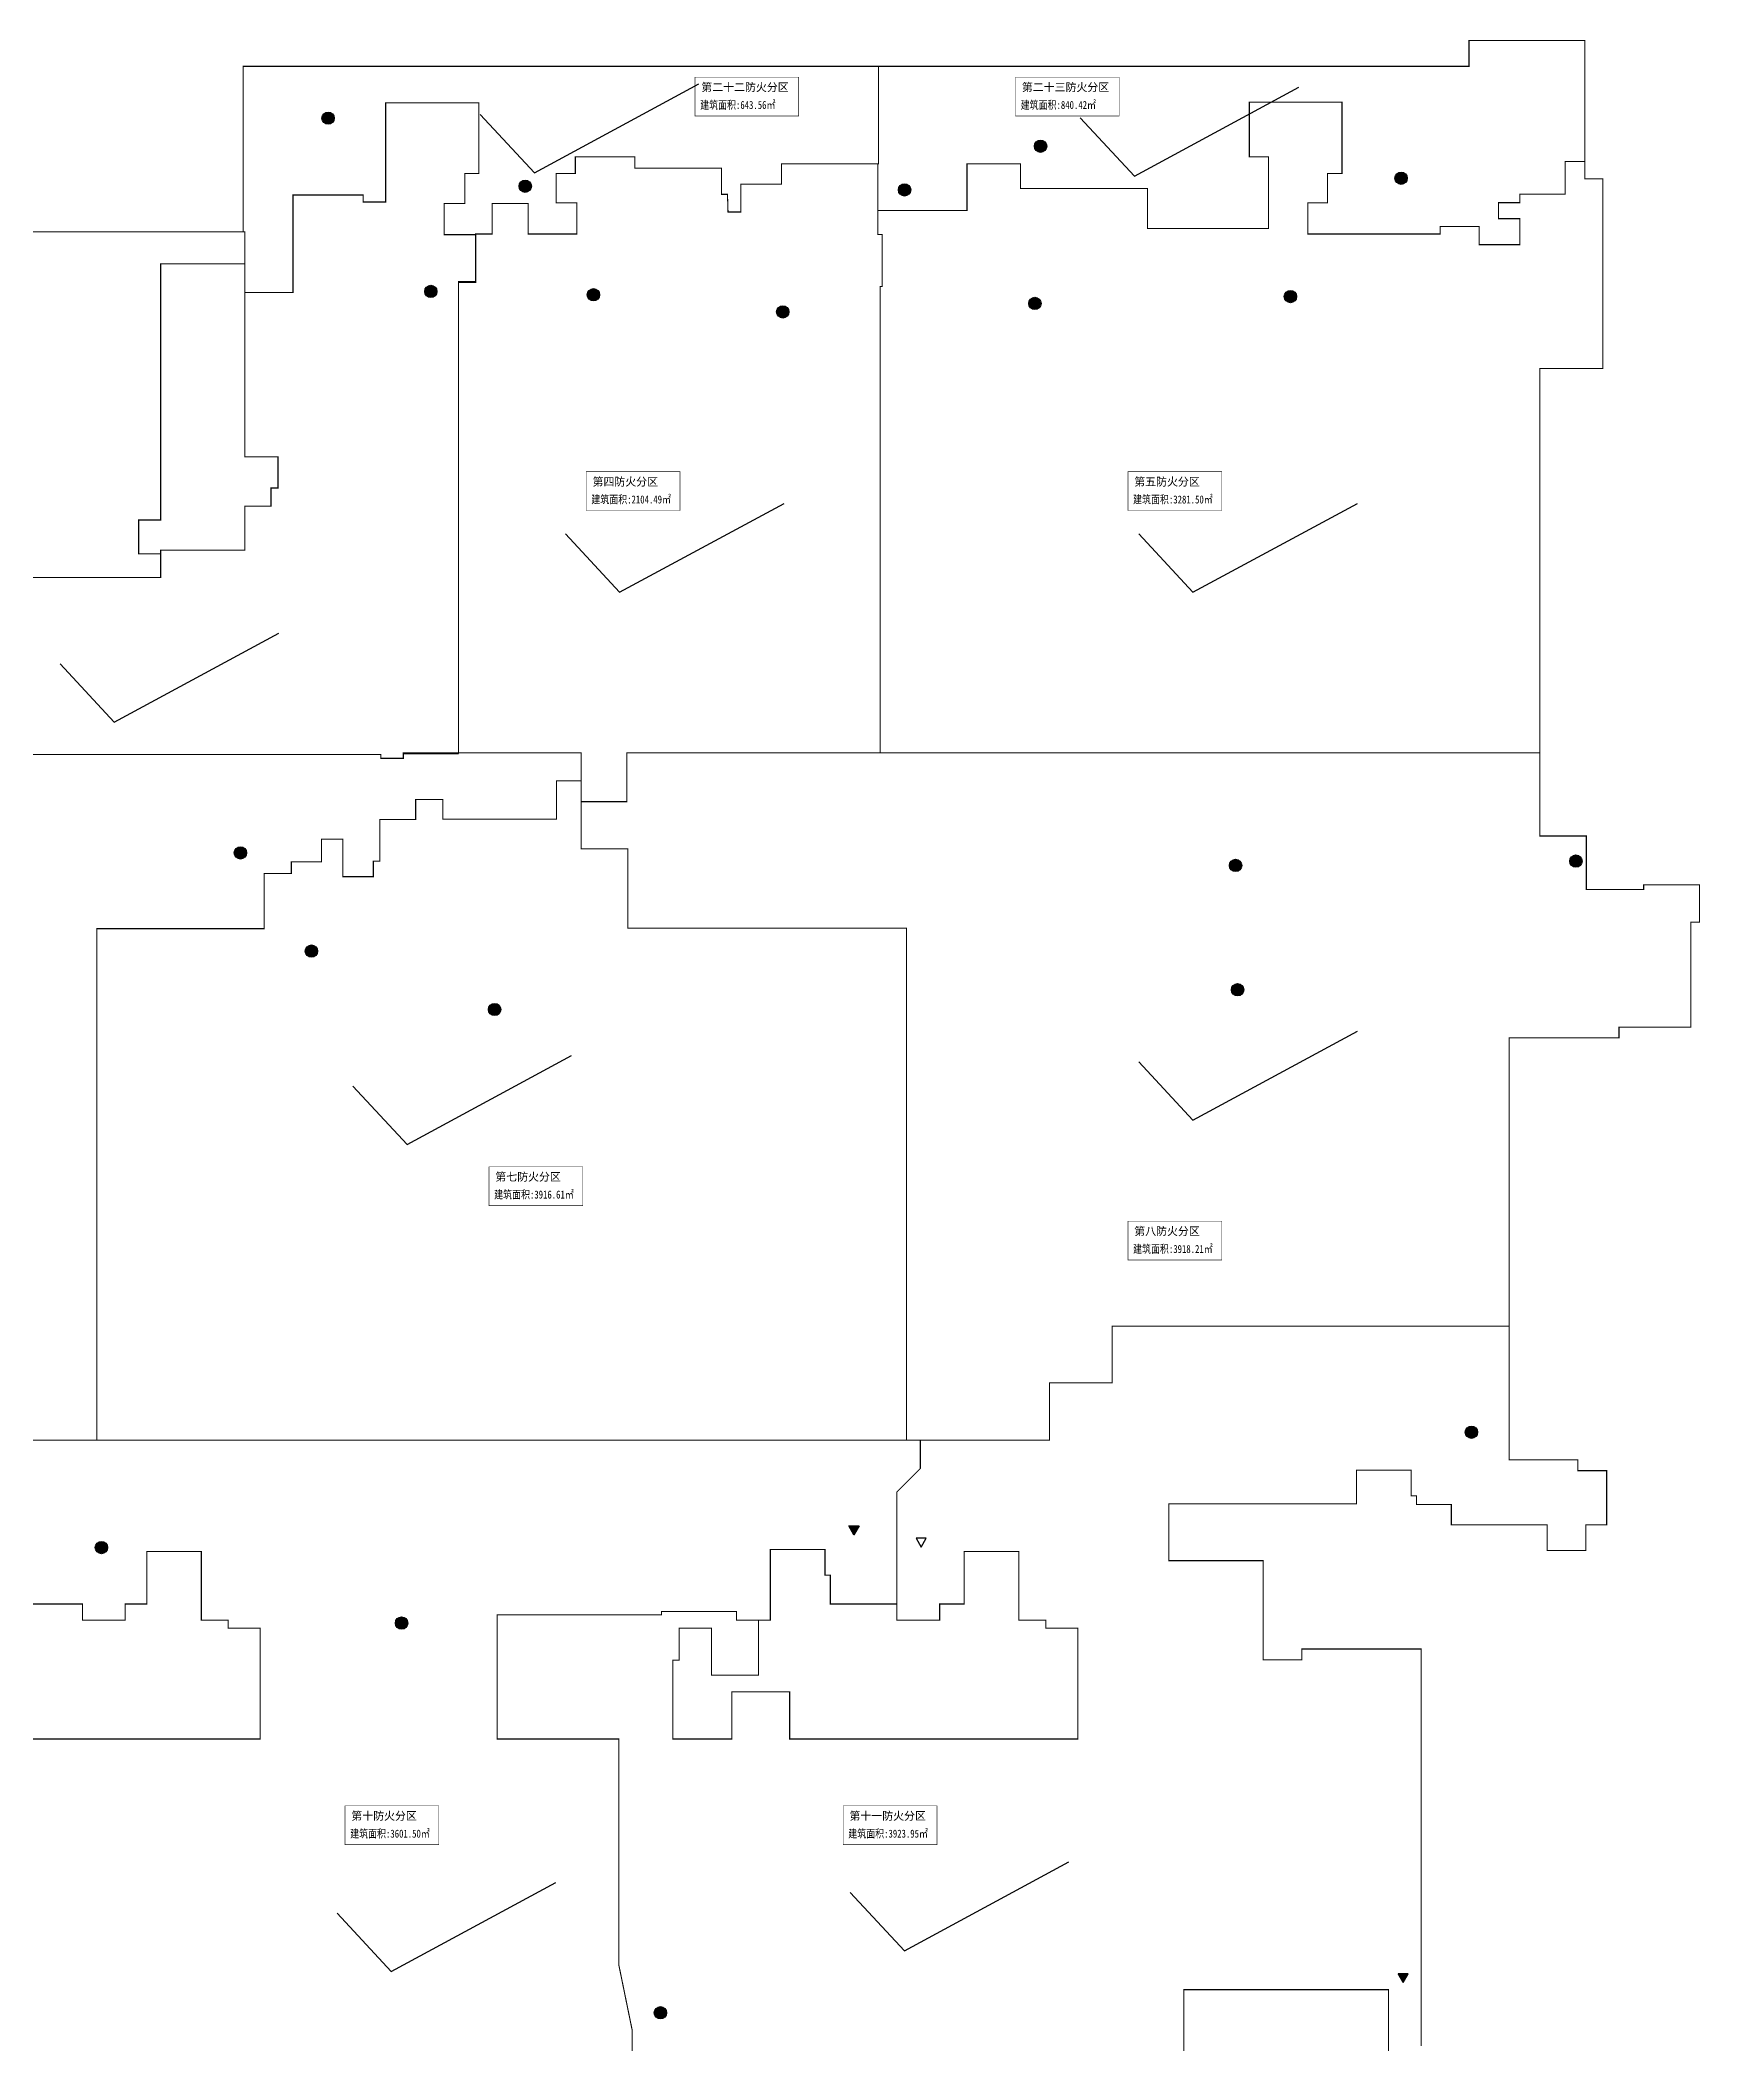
# Model space of a CAD drawing. Extents: x 369444 to 684549, y -549309 to 575337.
# Drawn here: x 489895 to 644795, y -328024 to -140959 of the extents above; entities that cross this region are included whole.
import ezdxf

# ---------------------------------------------------------------- set-up
doc = ezdxf.new("R2010")
doc.units = 0
doc.header["$LTSCALE"] = 1000
doc.header["$MEASUREMENT"] = 0
doc.linetypes.add('__DASH', pattern=[0.35, 0.25, -0.1])
doc.linetypes.add('DASH', pattern=[0.35, 0.25, -0.1])
doc.layers.add('EQUIP_污水', color=7, linetype='Continuous')
doc.layers.add('防火分区线', color=7, linetype='Continuous')
doc.styles.add('-黑体', font='simhei.ttf')

# ---------------------------------------------------------------- blocks, each defined once
blk = doc.blocks.new('hdfhhdfhdsh')
at = {"layer": '防火分区线', "ltscale": 0.001}
h = blk.add_hatch(color=0, dxfattribs=at)
edge = h.paths.add_edge_path()
edge.add_ellipse((27353309.35612304, -6477452.625222376), major_axis=(-573.9563369750306, 0.0002771052336520655), ratio=0.9999999252289042, start_angle=0, end_angle=360)
at = {"layer": '防火分区线', "color": 0, "ltscale": 0.001}
blk.add_ellipse((27353309.35612304, -6477452.625222376), major_axis=(-573.9563369750306, 0.0002771052336520655), ratio=0.9999999252289042, start_param=3.141593136388286, end_param=9.424778443567872, dxfattribs=at)
blk = doc.blocks.new('Kaixiangxianglinfanghuofnjg')
at = {"layer": '防火分区线', "ltscale": 0.001}
h = blk.add_hatch(dxfattribs=at)
h.set_pattern_fill('ANSI31', color=4, scale=56.25, style=0)
h.set_pattern_definition([(165.0000000082232, (38541879755.44968, 3988895375.641352), (-23.11173190575988, -86.25415777272366), [])])
h.paths.add_polyline_path([(38539895282.39276, 3994131570.179444), (38539894809.52163, 3994132389.216269), (38539894336.6505, 3994131570.179444)])
at = {"layer": '防火分区线', "color": 4, "ltscale": 0.001}
blk.add_lwpolyline([(38539894336.6505, 3994131570.179445), (38539894809.52163, 3994132389.216268), (38539895282.39276, 3994131570.179444)], close=True, dxfattribs=at)

msp = doc.modelspace()

# ---------------------------------------------------------------- linework, layer by layer
at = {"layer": 'EQUIP_污水', "color": 1}
for points in [[(530976.2917676079, -147900.7903306894), (536021.6801495659, -153350.0237620287), (551383.1917615044, -145043.3243954591)], [(586971.4926648247, -148212.7129266672), (592016.8810467827, -153661.9463580064), (607378.3926587212, -145355.2469914369)], [(538925.77939273, -187064.5534470491), (543971.167774688, -192513.7868783884), (559332.6793866265, -184207.0875118189)], [(592432.6925778496, -187064.5534470491), (597478.0809598076, -192513.7868783884), (612839.5925717461, -184207.0875118189)], [(491759.6285748588, -199186.9192545824), (496805.0169568168, -204636.1526859216), (512166.5285687553, -196329.4533193521)], [(592432.6925778496, -236346.1548960619), (597478.0809598076, -241795.3883274011), (612839.5925717461, -233488.6889608316)], [(519091.176052581, -238602.6073077135), (524136.564434539, -244051.8407390527), (539498.0760464775, -235745.1413724832)], [(565508.9087796318, -313882.7530181818), (570554.2971615898, -319331.986449521), (585915.8087735283, -311025.2870829515)], [(517614.6251874077, -315813.2469103746), (522660.0135693657, -321262.4803417139), (538021.5251813042, -312955.7809751444)]]:
    msp.add_lwpolyline(points, dxfattribs=at)
at = {"layer": '防火分区线', "color": 3, "linetype": 'DASH', "ltscale": 8, "const_width": 100}
msp.add_lwpolyline([(568135.2863202202, -143409.0797722749), (623245.2301831353, -143408.9669440202), (623245.2301831353, -141008.9669440202), (634045.2301831353, -141008.9669440202), (634045.2870297539, -152294.0829999857), (632220.2870373833, -152294.0718796663), (632220.2989087212, -155334.0707695894), (627995.286373626, -155334.0872734003), (627995.2892346489, -156134.0864274912), (625995.2865567314, -156134.0935767107), (625995.2865567314, -157634.0935767107), (627995.286373626, -157634.0935767107), (627995.286373626, -160059.0746877603), (624195.286373626, -160059.0746882372), (624195.286373626, -158359.0746868066), (620545.2301831353, -158359.0746868066), (620545.2281079399, -159059.0746868066), (608195.2863812554, -159059.0746868066), (608195.2863812554, -156159.0746868066), (610045.2843670952, -156158.9669406824), (610045.2843670952, -153409.0746868066), (611395.2863812554, -153409.0746844225), (611395.286373626, -146759.0746868066), (602745.2301831353, -146759.0746868066), (602745.2301831353, -151858.9669406824), (604545.2301831353, -151858.9669406824), (604545.2863812554, -158559.0746868066), (593245.2865033257, -158559.0746868066), (593245.2865033257, -154809.0723102503), (581395.2865033257, -154809.0723102503), (581395.2865033257, -152509.0723102503), (576395.2864956963, -152509.0723102503), (576395.2864956963, -156859.0722721033), (568085.2864270317, -156859.0722721033), (568085.2864270317, -152509.2029464655), (568135.2863202202, -152509.2029459886), (568135.2863202202, -143409.0797722749)], dxfattribs=at)
at = {"layer": '防火分区线', "linetype": '__DASH', "lineweight": -2, "ltscale": 8, "const_width": 100}
for points in [[(530545.286411773, -159123.3624046259), (527595.3010220635, -159123.2317307405), (527595.3010220635, -156223.2317307405), (529545.3010220635, -156223.2317307405), (529545.3010220635, -153423.1255481653), (530845.3010220635, -153423.1255462579), (530845.3010220635, -146823.2317312174), (522145.2299618828, -146823.1239879541), (522145.2299618828, -156073.2297728471), (520045.3011288749, -156073.2297728471), (520045.3011288749, -155423.2317307405), (513495.3010220634, -155423.2317398004), (513495.3010220634, -164523.2317307405), (508995.3006329643, -164523.2317574434), (508995.3006329643, -158859.0747316293), (508845.2863202202, -158859.0747316293), (508845.2863202202, -143409.0797722749), (568135.2863202202, -143409.0797722749), (568135.2863202202, -152509.2029459886), (568085.2864270317, -152509.2029464655), (559085.2864270317, -152509.2029464655), (559085.2864270317, -154409.2029464655), (555285.2864270317, -154409.2029464655), (555285.2864270317, -157009.202906888), (554095.2864194023, -157009.202906888), (554045.2188992607, -155359.2053611688), (553495.2864041436, -155359.2053611688), (553495.2864041436, -155059.2053573541), (553495.2864041436, -152909.2053978853), (545395.286411773, -152909.2053978853), (545395.2863812554, -151858.9669440202), (539845.2153210747, -151858.9665468149), (539845.2153210747, -153408.9669440202), (538045.2863888848, -153409.0746868066), (538045.2863888848, -156159.0746868066), (539995.2863812554, -156159.0746868066), (539995.2863812554, -156159.0746868066), (539995.286411773, -158359.2053611688), (539995.286411773, -159059.2053611688), (535445.2843976128, -159059.0972207002), (535445.2153515923, -156209.2034032755), (532095.286411773, -156209.2034037523), (532095.286411773, -159059.2053611688), (530545.286411773, -159059.2053611688), (530545.286411773, -159123.3624046259)], [(626995.2263531792, -261008.9662225656), (589945.2265668022, -261008.9662225656), (589945.2265668022, -266308.9661834649), (584095.2265668022, -266308.9661834649), (584095.2265668022, -271658.9660928659), (570745.2265668022, -271658.9660928659), (570745.2265668022, -223858.9660928659), (544745.2300992119, -223858.9660928659), (544745.2300992119, -216458.9675491266), (540395.235477935, -216458.9675491266), (540395.234798919, -212058.9675491266), (544645.2253613579, -212058.9669149332), (544645.2297253716, -207509.0722120218), (629845.2263226616, -207508.1306932382), (629845.2263226616, -215258.9674079828), (634195.2317013848, -215258.9674079828), (634195.2317013848, -220258.9674079828), (639545.2317013848, -220258.9674079828), (639545.2317013848, -219808.9674079828), (644745.2317013848, -219808.9674079828), (644745.2317013848, -223308.9674079828), (643945.2317013848, -223308.9674079828), (643945.2317013848, -233108.9674079828), (637245.2317013848, -233108.9674079828), (637245.2317013848, -234108.9674079828), (626995.2263531792, -234108.9674079828), (626995.2263531792, -261008.9662225656)]]:
    msp.add_lwpolyline(points, dxfattribs=at)
at = {"layer": '防火分区线', "color": 3, "const_width": 50}
for points in [[(560681.1893124687, -144426.2620509081), (551011.2047696221, -144426.2620509081), (551011.2047619927, -148047.3346512727), (560681.1893048394, -148047.3346512727)], [(590595.1893124687, -144426.2620509081), (580925.2047696221, -144426.2620509081), (580925.2047619927, -148047.3346512727), (590595.1893048394, -148047.3346512727)], [(549620.5810666191, -181255.4335902147), (540857.0810742485, -181255.4335902147), (540857.0810666191, -184876.5061905794), (549620.5810589897, -184876.5061905794)], [(600176.9891858208, -181255.4335902147), (591413.4891934502, -181255.4335902147), (591413.4891858208, -184876.5061905794), (600176.9891781914, -184876.5061905794)], [(540549.3990063774, -246143.8610637597), (531785.8990140068, -246143.8610637597), (531785.8990063774, -249764.9336641244), (540549.398998748, -249764.9336641244)], [(600176.9891858208, -251223.0531905107), (591413.4891934502, -251223.0531905107), (591413.4891858208, -254844.1257908753), (600176.9891781914, -254844.1257908753)], [(527111.6348157036, -305803.542592328), (518348.1348233329, -305803.542592328), (518348.1348157036, -309424.6151926927), (527111.6348080742, -309424.6151926927)], [(573600.3925442803, -305803.542592328), (564836.8925519097, -305803.542592328), (564836.8925442803, -309424.6151926927), (573600.3925366509, -309424.6151926927)]]:
    msp.add_lwpolyline(points, close=True, dxfattribs=at)
at = {"layer": '防火分区线', "color": 130, "linetype": 'DASH', "ltscale": 8, "const_width": 100}
for points in [[(528945.2412915337, -207573.2539484911), (528945.2412381279, -163573.3624051027), (530545.301052581, -163573.3624051027), (530545.301052581, -159123.3624051027), (527595.3010220635, -159123.2317307405), (527595.3010220635, -156223.2317307405), (529545.3010220635, -156223.2317307405), (529545.3010220635, -153423.1255481653), (530845.3010220635, -153423.1255462579), (530845.3010220635, -146823.2317312174), (522145.2299618828, -146823.1239879541), (522145.2299618828, -156073.2297728471), (520045.3011288749, -156073.2297728471), (520045.3011288749, -155423.2317307405), (513495.3010220634, -155423.2317398004), (513495.3010220634, -164523.2317307405), (508995.3006329643, -164523.2317574434), (508995.2409558403, -179873.2317889147), (512095.3006634819, -179873.2317893915), (512095.3006100761, -182773.2317812853), (511445.3006863701, -182773.2318017893), (511445.3007397758, -184473.2319300584), (508995.3006939995, -184473.231951993), (508995.3006939995, -188573.1233175211), (501145.3006939995, -188573.1233175211), (501145.3006939995, -191123.2317803316), (448445.2265210258, -191159.0747011118)], [(470545.2265896904, -207659.0722120218), (521695.3010220634, -207659.0722120218), (521695.3010220634, -208009.0722244196), (523795.3009533989, -208009.0722244196), (523795.3008847343, -207573.2292559557), (528945.2412915337, -207573.2292559557)], [(481345.2265744316, -331808.9660485201), (481345.2265668022, -299558.9630220346), (510445.230198394, -299558.9630220346), (510445.230198394, -289208.9630220346), (507445.230198394, -289208.9630220346), (507445.230198394, -288458.9630220346), (504945.230198394, -288458.9630220346), (504945.230198394, -282058.9630220346), (499845.230198394, -282058.9630220346), (499845.230198394, -286958.9630220346), (497845.230198394, -286958.9630220346), (497845.230198394, -288458.9630220346), (493845.230198394, -288458.9630220346), (493845.230198394, -286958.9630220346), (487345.230198394, -286958.9630220346), (487345.230198394, -284258.9630220346), (486845.230198394, -284258.9630220346), (486845.230198394, -281858.9630220346), (481745.230198394, -281858.9630220346), (481745.2265668022, -271658.9660928659), (572045.2265668022, -271658.9660928659), (572045.2265668022, -274308.9661424569), (569845.226582061, -276508.9661233834), (569845.2301755059, -286958.9630220346)], [(569845.2301755059, -286958.9630220346), (563645.2301755059, -286958.9630220346), (563645.2301755059, -284258.9630220346), (563145.2301755059, -284258.9630220346), (563145.2301755059, -281858.9630220346), (558045.2301755059, -281858.9630220346), (558045.2301755059, -288458.9661024027), (554895.2266430962, -288458.9661024027), (554895.2265668022, -287658.9633176737), (547895.2265668022, -287658.9633176737), (547895.2265668022, -287958.9655878954), (532545.226658355, -287958.966558259), (532545.226658355, -299558.9652965479), (543898.8372082817, -299558.9652965479), (543895.2265668022, -320608.9660928659), (545145.2298627007, -326708.9660771303), (545145.2298627007, -333658.9649851732)]]:
    msp.add_lwpolyline(points, dxfattribs=at)
at = {"layer": '防火分区线', "color": 6, "linetype": 'DASH', "ltscale": 8, "const_width": 100}
msp.add_lwpolyline([(629845.2263531792, -207508.1306932382), (629845.2861981499, -171609.0746868066), (635745.286373626, -171609.0746868066), (635745.286373626, -160515.6529038362), (635745.286373626, -153909.059605401), (634045.2864194023, -153909.0589659624), (634045.2870297539, -152294.0829999857), (632220.2870373833, -152294.0718796663), (632220.2989087212, -155334.0707695894), (627995.286373626, -155334.0872734003), (627995.2892346489, -156134.0864274912), (625995.2865567314, -156134.0935767107), (625995.2865567314, -157634.0935767107), (627995.286373626, -157634.0935767107), (627995.286373626, -160059.0746877603), (624195.286373626, -160059.0746882372), (624195.286373626, -158359.0746868066), (620545.2301831353, -158359.0746868066), (620545.2281079399, -159059.0746868066), (608195.2863812554, -159059.0746868066), (608195.2863812554, -156159.0746868066), (610045.2843670952, -156158.9669406824), (610045.2843670952, -153409.0746868066), (611395.2863812554, -153409.0746844225), (611395.286373626, -146759.0746868066), (602745.2301831353, -146759.0746868066), (602745.2301831353, -151858.9669406824), (604545.2301831353, -151858.9669406824), (604545.2863812554, -158559.0746868066), (593245.2865033257, -158559.0746868066), (593245.2865033257, -154809.0723102503), (581395.2865033257, -154809.0723102503), (581395.2865033257, -152509.0723102503), (576395.2864956963, -152509.0723102503), (576395.2864956963, -156859.0722721033), (568085.2863965142, -156859.0722721033), (568085.2863965142, -159109.0722721033), (568085.2863965142, -159109.0722721033), (568485.2864499199, -159109.0722721033), (568485.2863965142, -163959.0746705942), (568285.2863965142, -163959.0746705942), (568295.2265362847, -207509.0722120218)], dxfattribs=at)
at = {"layer": '防火分区线', "color": 2, "linetype": 'DASH', "ltscale": 8, "const_width": 100}
for points in [[(528945.2266507256, -207509.202886384), (540395.2354855645, -207509.202886384), (540395.2348294365, -212059.0982234888), (544645.2253918755, -212059.0975892954), (544645.2297558892, -207509.202886384), (568295.2265057671, -207508.9415376596), (568285.2864270317, -163959.2053449564), (568485.2864270317, -163959.2053449564), (568485.2864804375, -159109.2029464655), (568085.2864270317, -159109.2029464655), (568085.2864270317, -159109.2029464655), (568085.2864270317, -152509.2029464655), (559085.2864270317, -152509.2029464655), (559085.2864270317, -154409.2029464655), (555285.2864270317, -154409.2029464655), (555285.2864270317, -157009.202906888), (554095.2864194023, -157009.202906888), (554045.2188992607, -155359.2053611688), (553495.2864041436, -155359.2053611688), (553495.2864041436, -155059.2053573541), (553495.2864041436, -152909.2053978853), (545395.286411773, -152909.2053978853), (545395.2863812554, -151858.9669440202), (539845.2153210747, -151858.9665468149), (539845.2153210747, -153408.9669440202), (538045.2863888848, -153409.0746868066), (538045.2863888848, -156158.9669440202), (539995.2863812554, -156159.0746868066), (539995.2863812554, -156159.0746868066), (539995.286411773, -158359.2053611688), (539995.286411773, -159059.2053611688), (535445.2843976128, -159059.0972207002), (535445.2153515923, -156209.2034032755), (532095.286411773, -156209.2034037523), (532095.286411773, -159059.2053611688), (530545.286411773, -159059.2053611688), (530545.286411773, -163509.2053611688), (528945.2265973198, -163509.2053611688), (528945.2266507256, -207509.0969045572)], [(618775.2265362847, -328208.9669430666), (618775.2265362847, -291158.9630320482), (607645.22445346, -291158.9630320482), (607645.22445346, -292158.963029664), (604045.2300839531, -292158.9649880342), (604045.2321591484, -282908.9625423364), (595245.2322201836, -282908.9625423364), (595245.2322201836, -277608.9625428132), (612745.2321591484, -277608.9625428132), (612745.2321591484, -274458.9649875573), (617845.2321591484, -274458.9649875573), (617845.2321591484, -276858.9649875573), (618345.2321591484, -276858.9649875573), (618345.2321591484, -277658.9649866036), (621595.2321591484, -277658.9649866036), (621595.2321591484, -279558.9630263261), (630545.2321591484, -279558.9630263261), (630545.2321591484, -281958.9649880342), (634146.9696240532, -281958.9649880342), (634145.2321591484, -279558.9649875573), (636095.2321591484, -279558.9649875573), (636095.2321591484, -274508.9649875573), (633395.2321591484, -274508.9649875573), (633395.2321591484, -273508.9649846963), (626995.2263531792, -273508.9649846963), (626995.2263531792, -261008.9662225656), (589945.2265668022, -261008.9662225656), (589945.2265668022, -266308.9661834649), (584095.2265668022, -266308.9661834649), (584095.2265668022, -271658.9660928659), (572045.2265668022, -271658.9660928659), (572045.2265668022, -274308.9661424569), (569845.226582061, -276508.9661233834), (569845.2306943047, -288458.9630220346), (573845.2301755059, -288458.9630220346), (573845.2301755059, -286958.9630220346), (576145.2301755059, -286958.9630220346), (576145.2301755059, -282058.9630220346), (581245.2301755059, -282058.9630220346), (581245.2301755059, -288458.9630220346), (583745.2301755059, -288458.9630220346), (583745.2301755059, -289208.9630220346), (586745.2301755059, -289208.9630220346), (586745.2301755059, -299558.9630220346), (559845.2301755059, -299558.9630220346), (559845.2301755059, -295158.9630220346), (554445.2301755059, -295158.9630220346), (554445.2301755059, -299558.9630220346), (548945.2357831108, -299558.964979928), (548945.2357831108, -292208.9630220346), (549545.2301755059, -292208.9630220346), (549545.2301755059, -289208.9649794511), (552545.2301755059, -289208.9649794511), (552545.2301755059, -293608.9630220346), (556945.2301755059, -293608.9630220346), (556945.2301755059, -288458.9661024027), (554895.2266430962, -288458.9661024027), (554895.2265668022, -287658.9633176737), (547895.2265668022, -287658.9633176737), (547895.2265668022, -287958.9655878954), (532545.226658355, -287958.966558259), (532545.226658355, -299558.9652965479), (543898.8372082817, -299558.9652965479), (543895.2265668022, -320608.9660928659), (545145.2298627007, -326708.9660771303), (545145.2298627007, -335028.9636509828)], [(596645.2265896904, -330408.9669430666), (596645.2265973198, -322958.9662568979), (615745.2265362847, -322958.9662568979), (615745.2265362847, -330408.9669430666)]]:
    msp.add_lwpolyline(points, dxfattribs=at)
at = {"layer": '防火分区线', "color": 114, "linetype": 'DASH', "ltscale": 8, "const_width": 100}
msp.add_lwpolyline([(445845.2857632744, -191159.0747011118), (501145.3006939995, -191123.2317803316), (501145.3006939995, -188909.0747468881), (499095.2860531913, -188909.0747468881), (499095.2860531913, -185759.0749519281), (501145.2860531913, -185759.0749519281), (501145.2917828666, -161859.0691311769), (508995.2929272758, -161859.0272915773), (508995.2824521171, -158859.0747316293), (482345.2864651787, -158859.0747311525)], dxfattribs=at)
at = {"layer": '防火分区线', "color": 5, "linetype": 'DASH', "ltscale": 8, "const_width": 100}
for points in [[(470545.2265896904, -207659.0722120218), (521695.2863812553, -207659.0722120218), (521695.2863812553, -208009.0722244196), (523795.3009533989, -208009.0722244196), (523795.2862439262, -207509.0722120218), (540395.2354550469, -207509.0722120218), (540395.2350812065, -210110.6111944132)], [(540395.2350812065, -210110.6111944132), (538095.3080182183, -210110.6030018739), (538095.3380551445, -213684.0601652078), (527485.3380551445, -213684.0601652078), (527485.346958648, -211859.0397823267), (524945.2834286797, -211859.0397823267), (524945.2740521538, -213709.0535247736), (521595.2336316215, -213709.0535247736), (521595.2155346977, -217609.0862911157), (520995.2155346977, -217609.0862911157), (520995.211826812, -219059.0790980272), (518144.7823758232, -219059.0746901445), (518144.7126278984, -217509.0746877603), (518145.2864422905, -217509.0746171884), (518145.2862820732, -215559.0876095705), (516145.2300992119, -215559.0876095705), (516145.2336316215, -217678.9669416361), (513345.286221038, -217678.9669416361), (513345.2334027397, -218758.9437864237), (513345.2334027397, -218758.9437864237), (513345.2334027397, -218758.9437864237), (510795.2335476982, -218759.0089810304), (510795.2335476982, -223909.2558453493), (495195.2861828911, -223909.2558453493), (495195.2861828911, -271658.9660928659), (466195.2864117729, -271658.9660928659)]]:
    msp.add_lwpolyline(points, dxfattribs=at)
at = {"layer": '防火分区线', "color": 56, "linetype": 'DASH', "ltscale": 8, "const_width": 100}
msp.add_lwpolyline([(540395.2344098198, -212058.9675491266), (540395.2413525688, -210110.6111944132), (538095.3080182183, -210110.6030018739), (538095.3380551445, -213684.0601652078), (527485.3380551445, -213684.0601652078), (527485.346958648, -211859.0397823267), (524945.2834286797, -211859.0397823267), (524945.2740521538, -213709.0535247736), (521595.2336316215, -213709.0535247736), (521595.2155346977, -217609.0862911157), (520995.2155346977, -217609.0862911157), (520995.211826812, -219059.0790980272), (518144.7823758232, -219059.0746901445), (518144.7126278984, -217509.0746877603), (518145.2864422905, -217509.0746171884), (518145.2862820732, -215559.0876095705), (516145.2300992119, -215559.0876095705), (516145.2336316215, -217678.9669416361), (513345.286221038, -217678.9669416361), (513345.286221038, -217678.9669416361), (513345.286221038, -217678.9669416361), (513345.2334027397, -218758.9437864237), (510795.2335476982, -218759.0089810304), (510795.2335476982, -223909.2558453493), (495195.2861828911, -223909.2558453493), (495195.2861828911, -271658.9660928659), (570745.2265668022, -271658.9660928659), (570745.2265668022, -223858.9660928659), (544745.2300992119, -223858.9660928659), (544745.2300992119, -216458.9675491266), (540395.235477935, -216458.9675491266), (540395.234798919, -212058.9675491266)], dxfattribs=at)

# ---------------------------------------------------------------- block references
at = {"layer": '防火分区线', "color": 8, "ltscale": 0.001}
for p in [(-26836532.71005582, 6329204.702357966), (-26770043.71005582, 6326585.202357966), (-26736396.71005582, 6323588.702357966), (-26818137.71330594, 6322851.202131469), (-26782735.71198605, 6322499.702094752), (-26826948.55781888, 6313032.598345954), (-26811775.64042233, 6312721.390649516), (-26746726.29493283, 6312545.417004783), (-26794103.05890225, 6311117.302624423), (-26770578.43920468, 6311906.242216785), (-26844719.66653775, 6260614.246864993), (-26751841.16084622, 6259446.959511001), (-26720079.83612393, 6259850.322493274), (-26838088.05131863, 6251445.833031852), (-26751654.05986356, 6247841.736788947), (-26820991.62191342, 6245993.460901935), (-26729839.30659055, 6206523.98900767), (-26857687.06411313, 6195762.628479201), (-26829674.35536527, 6188721.443905074), (-26805522.0892825, 6152336.847578723)]:
    msp.add_blockref('hdfhhdfhdsh', p, dxfattribs=at)
at = {"layer": '防火分区线', "rotation": 180}
msp.add_blockref('Kaixiangxianglinfanghuofnjg', (38540460655.31838, 3993851904.410583), dxfattribs=at)
at = {"layer": '防火分区线', "xscale": -1, "rotation": 180}
for p in [(-38539322690.83233, 3993850750.381621), (-38539277701.83233, 3993810096.881621)]:
    msp.add_blockref('Kaixiangxianglinfanghuofnjg', p, dxfattribs=at)

# ---------------------------------------------------------------- texts
at = {"layer": '防火分区线', "style": '-黑体'}
for s, p in [('第二十二防火分区', (551605.3705411064, -145735.6689169817)), ('第二十三防火分区', (581519.3705411064, -145735.6689169817)), ('第四防火分区', (541451.2468457329, -182564.8404562883)), ('第五防火分区', (592007.6549649346, -182564.8404562883)), ('第七防火分区', (532380.0647854912, -247453.2679298333)), ('第八防火分区', (592007.6549649346, -252532.4600565843)), ('第十防火分区', (518942.3005948173, -307112.9494584017)), ('第十一防火分区', (565431.058323394, -307112.9494584017))]:
    msp.add_text(s, height=746.8354430379748, dxfattribs=at).set_placement(p)
at = {"layer": '防火分区线', "style": '-黑体', "width": 0.8}
for s, p in [('建筑面积:643.56㎡', (551493.2426037895, -147389.3200242929)), ('建筑面积:840.42㎡', (581407.2426037895, -147389.3200242929)), ('建筑面积:2104.49㎡', (541339.118908416, -184218.4915635996)), ('建筑面积:3281.50㎡', (591895.5270276177, -184218.4915635996)), ('建筑面积:3916.61㎡', (532267.9368481743, -249106.9190371446)), ('建筑面积:3918.21㎡', (591895.5270276177, -254186.1111638955)), ('建筑面积:3601.50㎡', (518830.1726575004, -308766.6005657129)), ('建筑面积:3923.95㎡', (565318.9303860771, -308766.6005657129))]:
    msp.add_text(s, height=746.8354430379748, dxfattribs=at).set_placement(p)

doc.saveas('drawing.dxf')
